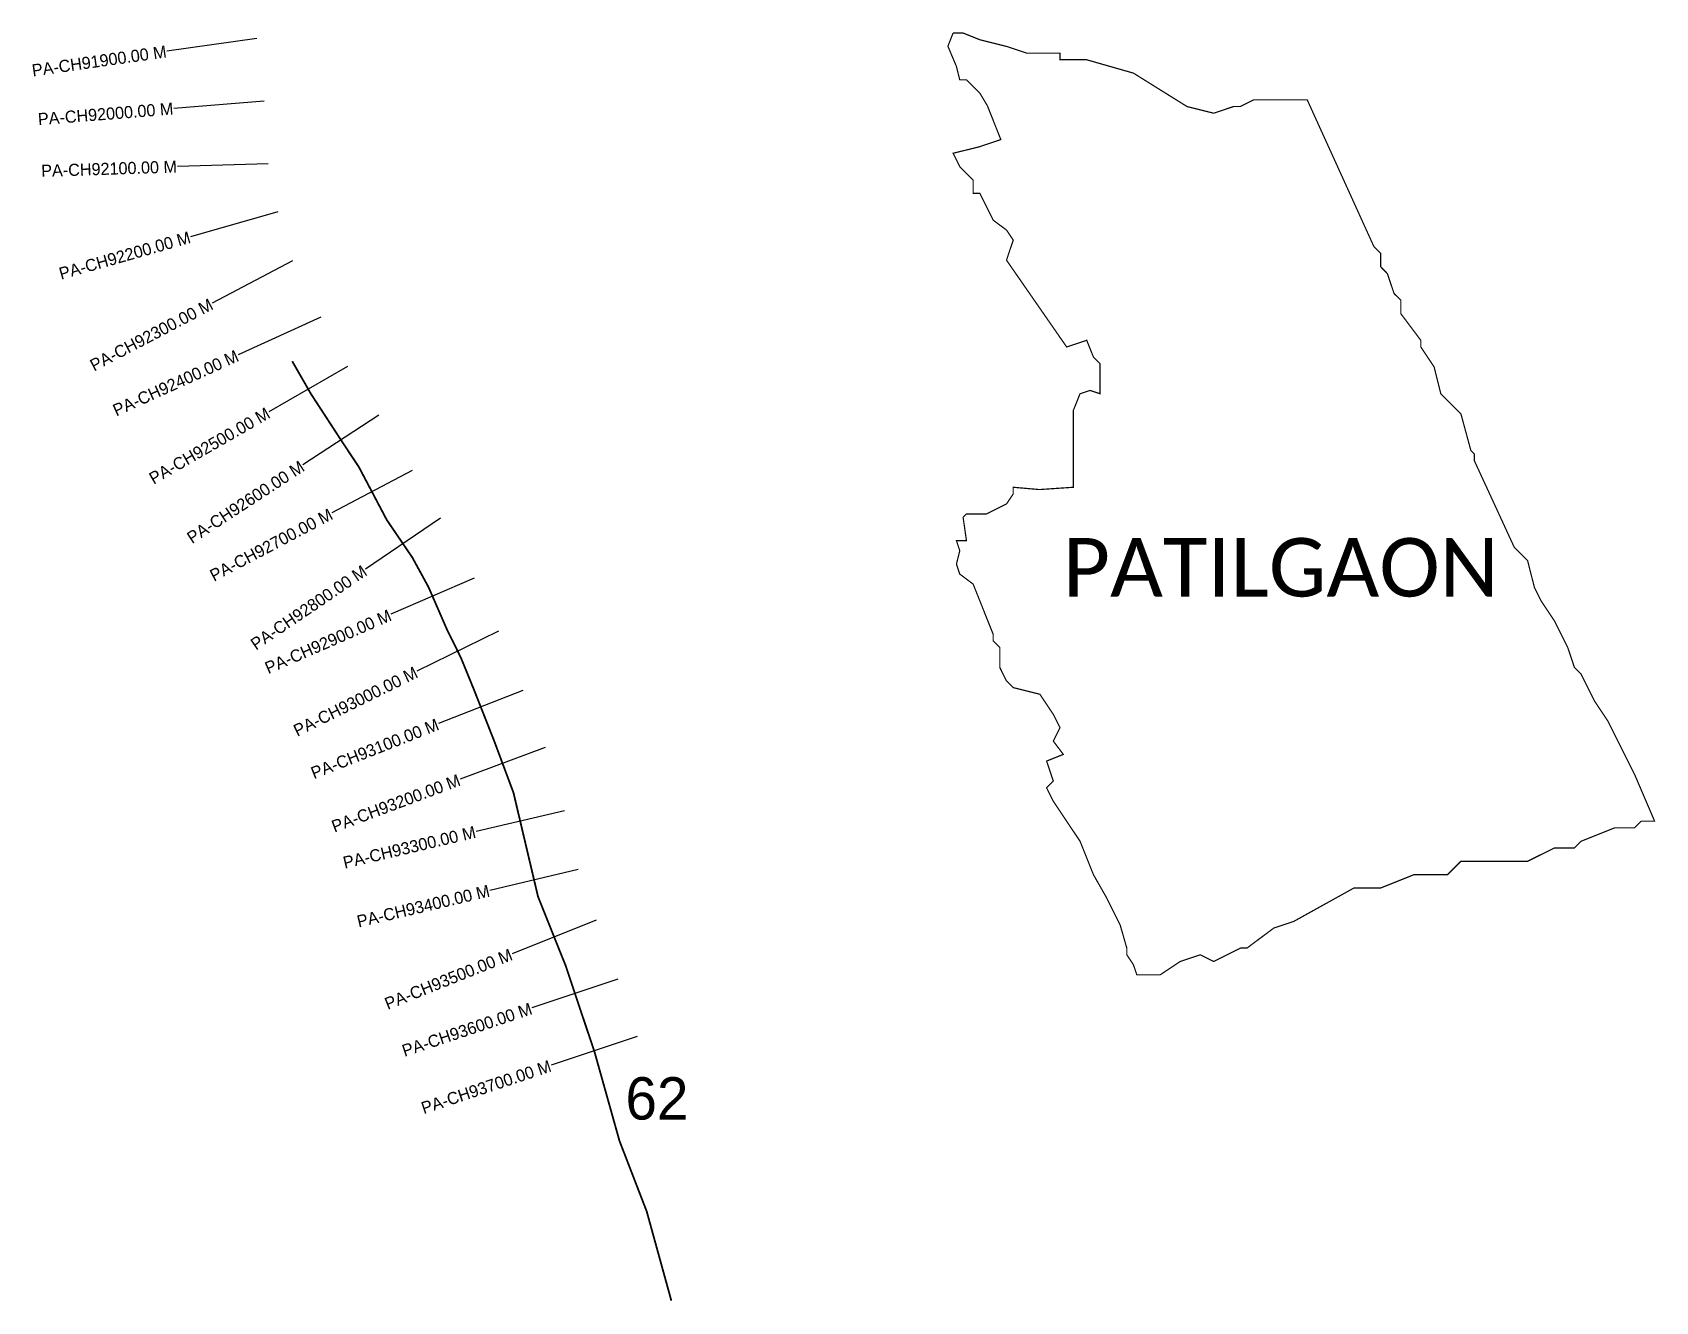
# Model space of a CAD drawing. Header units: metres. Extents: x 262924 to 265607, y 2151221 to 2153321.
import ezdxf
from ezdxf.enums import TextEntityAlignment as Align

# ---------------------------------------------------------------- set-up
doc = ezdxf.new("R2010")
doc.units = ezdxf.units.M
for name, color, linetype in [('CS', 134, 'Continuous'), ('CSMark', 6, 'Continuous'), ('NATURALLY PROTECTED', 3, 'Continuous'), ('VILLAGE NAME', 250, 'Continuous')]:
    doc.layers.add(name, color=color, linetype=linetype)

msp = doc.modelspace()

# ---------------------------------------------------------------- linework, layer by layer
at = {"color": 6, "const_width": 2}
for points in [[(264666.8, 2153275.4), (264744.1, 2153253.3), (264832.5, 2153198.1), (264876.7, 2153187), (264909.9, 2153198.1), (264920.9, 2153198.1), (264943, 2153209.1), (265031.4, 2153209.1), (265141.8, 2152966.1), (265152.9, 2152955), (265152.9, 2152932.9), (265163.9, 2152921.8), (265175, 2152888.7), (265186.1, 2152877.7), (265186.1, 2152855.6), (265219.2, 2152811.4), (265219.2, 2152800.3), (265241.3, 2152767.2), (265252.3, 2152723), (265285.5, 2152689.9), (265302, 2152629.1), (265307.6, 2152623.6), (265307.6, 2152612.5), (265373.8, 2152468.9), (265395.9, 2152446.8), (265407, 2152402.6), (265418, 2152380.5), (265440.1, 2152347.4), (265462.2, 2152303.2), (265473.3, 2152270.1), (265484.3, 2152259), (265506.4, 2152214.8), (265528.5, 2152181.7), (265572.7, 2152093.3), (265605.8, 2152016), (265583.8, 2152016), (265572.7, 2152004.9), (265539.5, 2152004.9), (265484.3, 2151982.8), (265473.3, 2151971.8), (265440.1, 2151971.8), (265395.9, 2151949.7), (265285.5, 2151949.7), (265263.4, 2151927.6), (265208.1, 2151927.6), (265152.9, 2151905.5), (265108.7, 2151905.5), (265009.3, 2151850.3), (264976.1, 2151839.2), (264931.9, 2151806.1), (264920.9, 2151806.1), (264876.7, 2151784), (264854.6, 2151795), (264821.5, 2151784), (264788.3, 2151761.9), (264749.7, 2151761.9), (264744.1, 2151778.4), (264733.1, 2151795), (264733.1, 2151806.1), (264722, 2151844.7), (264699.9, 2151888.9), (264677.9, 2151927.6), (264655.8, 2151982.8), (264611.6, 2152049.1), (264600.5, 2152071.2), (264611.6, 2152082.3), (264600.5, 2152115.4), (264628.1, 2152126.4), (264611.6, 2152148.5), (264622.6, 2152170.6), (264611.6, 2152192.7), (264589.5, 2152225.9), (264545.3, 2152236.9), (264534.2, 2152248), (264523.2, 2152270.1), (264523.2, 2152303.2), (264512.1, 2152314.2), (264512.1, 2152325.3), (264479, 2152408.2), (264456.9, 2152424.7), (264451.4, 2152441.3), (264456.9, 2152463.4), (264451.4, 2152480), (264468, 2152480), (264462.4, 2152518.6), (264468, 2152524.1), (264501.1, 2152524.1), (264534.2, 2152540.7), (264545.3, 2152557.3), (264545.3, 2152568.3), (264588.7, 2152564.5), (264644.7, 2152568.3), (264644.7, 2152695.4), (264655.8, 2152723), (264672.3, 2152728.5), (264688.9, 2152723), (264688.9, 2152772.7), (264677.9, 2152783.8), (264666.8, 2152811.4), (264633.7, 2152800.3), (264534.2, 2152943.9), (264545.3, 2152977.1), (264534.2, 2152993.7), (264512.1, 2153010.2), (264490.1, 2153054.4), (264479, 2153054.4), (264479, 2153076.5), (264456.9, 2153098.6), (264445.9, 2153120.7), (264490.1, 2153131.7), (264524.8, 2153143.4), (264502.6, 2153199.3), (264490.1, 2153220.1), (264468, 2153242.2), (264456.9, 2153242.2), (264451.4, 2153264.3), (264437.3, 2153297.8), (264445.9, 2153319.6)], [(264445.9, 2153319.6), (264462.4, 2153319.6), (264490.1, 2153308.5), (264534.2, 2153297.5), (264567.4, 2153286.4), (264622.6, 2153286.4), (264622.6, 2153275.4), (264666.8, 2153275.4)]]:
    msp.add_lwpolyline(points, dxfattribs=at)
at = {"layer": 'CS'}
for p, q in [((263294.6, 2153310.6), (263146.1, 2153289.4)), ((263307, 2153206.7), (263157.5, 2153194.8)), ((263313.4, 2153103.5), (263163.5, 2153098.8)), ((263329.5, 2153023.7), (263185.2, 2152982.7)), ((263353.6, 2152942.6), (263220.7, 2152873)), ((263400.2, 2152849.4), (263263.6, 2152787.4)), ((263444.6, 2152768), (263314.5, 2152693.3)), ((263496.6, 2152687.6), (263370.9, 2152605.6)), ((263551.3, 2152595.8), (263418.6, 2152525.9)), ((263598.2, 2152517.2), (263474.1, 2152432.9)), ((263653.9, 2152418), (263516.3, 2152358.2)), ((263694, 2152330.3), (263559.4, 2152264.1)), ((263734.7, 2152232.3), (263595.1, 2152177.3)), ((263771.2, 2152137.8), (263630.6, 2152085.3)), ((263803.1, 2152033.3), (263657.1, 2151998.9)), ((263826.1, 2151936), (263680.1, 2151901.5)), ((263855.9, 2151852.5), (263716.6, 2151796.8)), ((263891.8, 2151754.6), (263749.6, 2151707.1)), ((263923.5, 2151659.8), (263781.3, 2151612.2))]:
    msp.add_line(p, q, dxfattribs=at)
at = {"layer": 'NATURALLY PROTECTED', "const_width": 3, "flags": 128}
msp.add_lwpolyline([(263353.1, 2152776.8), (263384.4, 2152722.3), (263436.9, 2152641.7), (263463.2, 2152602.1), (263509.5, 2152514.3), (263551.7, 2152452.2), (263578.3, 2152403.6), (263584.4, 2152389.7), (263608.8, 2152333.5), (263632.1, 2152286.3), (263653.1, 2152234.9), (263687, 2152148.9), (263719, 2152063.1), (263759.6, 2151891.1), (263805, 2151777.7), (263853, 2151634.3), (263894.3, 2151487.1), (263939.3, 2151370.5), (263980, 2151222.9)], dxfattribs=at)

# ---------------------------------------------------------------- texts
at = {"insert": (263904.2, 2151592.5), "char_height": 70, "attachment_point": 1}
msp.add_mtext_dynamic_manual_height_columns('62', width=95.172, gutter_width=1, heights=[0], dxfattribs=at)
at = {"layer": 'CSMark'}
for s, rotation, p in [('PA-CH91900.00 M', 8.1231, (263145.1, 2153289.3)), ('PA-CH92000.00 M', 4.5294, (263156.5, 2153194.8)), ('PA-CH92100.00 M', 1.8158, (263162.5, 2153098.8)), ('PA-CH92200.00 M', 15.8675, (263184.2, 2152982.4)), ('PA-CH92300.00 M', 27.6406, (263219.8, 2152872.5)), ('PA-CH92400.00 M', 24.3906, (263262.7, 2152787)), ('PA-CH92500.00 M', 29.8545, (263313.7, 2152692.8)), ('PA-CH92600.00 M', 33.1191, (263370.1, 2152605.1)), ('PA-CH92700.00 M', 27.7963, (263417.7, 2152525.4)), ('PA-CH92800.00 M', 34.1853, (263473.3, 2152432.4)), ('PA-CH92900.00 M', 23.5231, (263515.4, 2152357.8)), ('PA-CH93000.00 M', 26.2119, (263558.5, 2152263.6)), ('PA-CH93100.00 M', 21.509, (263594.2, 2152177)), ('PA-CH93200.00 M', 20.4821, (263629.7, 2152084.9)), ('PA-CH93300.00 M', 13.2927, (263656.1, 2151998.6)), ('PA-CH93400.00 M', 13.2927, (263679.1, 2151901.3)), ('PA-CH93500.00 M', 21.8163, (263715.7, 2151796.4)), ('PA-CH93600.00 M', 18.4832, (263748.6, 2151706.7)), ('PA-CH93700.00 M', 18.4832, (263780.3, 2151611.9))]:
    msp.add_text(s, height=20, rotation=rotation, dxfattribs=at).set_placement(p, align=Align.MIDDLE_RIGHT)
at = {"layer": 'VILLAGE NAME', "insert": (264627.4, 2152484.3), "char_height": 96.89, "attachment_point": 1}
msp.add_mtext_dynamic_manual_height_columns('{\\fCalibri|b0|i0|c0|p34;PATILGAON}', width=1091.395, gutter_width=484.4, heights=[0], dxfattribs=at)

doc.saveas('drawing.dxf')
